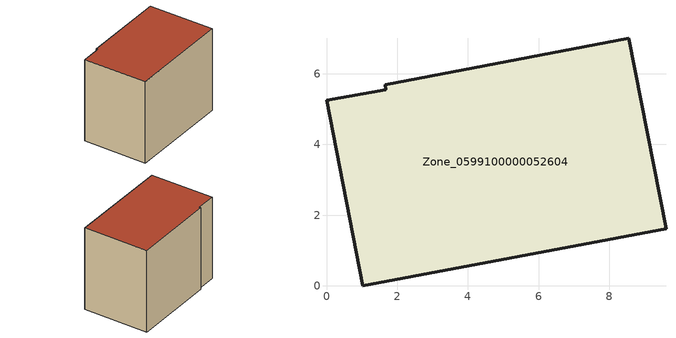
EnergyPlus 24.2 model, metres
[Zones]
Zone_0599100000052604
 floor ground (C_G): 0,5.25 1.67,5.55 1.66,5.69 8.55,7.01 9.6,1.61 1.02,0 z0
 wall outside (C_F): 1.67,5.55 0,5.25 1.02,0 9.6,1.61 8.55,7.01 1.66,5.69 1.67,5.55 z0:7.09
 roof outside (C_R): 8.55,7.01 1.66,5.69 1.67,5.55 0,5.25 1.02,0 9.6,1.61 z7.09
[BUILDING]
Pand.0599100000052604: North Axis=0; Terrain=City; Loads Convergence Tolerance Value=0.04; Temperature Convergence Tolerance Value=0.4; Solar Distribution=FullExterior; Maximum Number of Warmup Days=25; Minimum Number of Warmup Days=1
[Site:Location]
Rotterdam.The.Hague.AP_ZH_NLD Design_Conditions: Latitude=51.96; Longitude=4.45; Time Zone=1; Elevation=-4.5
[SITE:GROUNDTEMPERATURE:BUILDINGSURFACE]
18, 18, 18, 18, 18, 18, 18, 18, 18, 18, 18, 18
[MATERIAL] Thermal Absorptance=0.9; Solar Absorptance=0.7; Visible Absorptance=0.7
Name | Roughness | Thickness | Conductivity | Density | Specific Heat
G.TC.1946 | MediumSmooth | 0.15 | 1 | 540 | 1210
F.TC.1946 | Rough | 0.3 | 0.857143 | 1920 | 840
R.TC.1946 | MediumRough | 0.2 | 0.909091 | 1500 | 1000
[CONSTRUCTION]
C_G: G.TC.1946
C_F: F.TC.1946
C_R: R.TC.1946
[ZONE]
Zone_0599100000052604: Type=1; Multiplier=1; Ceiling Height=Autocalculate; Volume=Autocalculate; Floor Area=autocalculate; Part of Total Floor Area=Yes
[ZONEINFILTRATION:DESIGNFLOWRATE]
Infil_Zone_0599100000052604: Zone or ZoneList or Space or SpaceList=Zone_0599100000052604; Schedule=AlwaysOn; Design Flow Rate Calculation Method=Flow/Area; Flow Rate per Floor Area=0.003; Constant Term Coefficient=1; Temperature Term Coefficient=0; Velocity Term Coefficient=0; Velocity Squared Term Coefficient=0
[HVACTEMPLATE:ZONE:IDEALLOADSAIRSYSTEM]
Zone_0599100000052604: Maximum Heating Supply Air Temperature=50; Minimum Cooling Supply Air Temperature=13; Maximum Heating Supply Air Humidity Ratio=0.0156; Minimum Cooling Supply Air Humidity Ratio=0.0077; Heating Limit=NoLimit; Cooling Limit=NoLimit; Dehumidification Control Type=ConstantSensibleHeatRatio; Cooling Sensible Heat Ratio=0.7; Dehumidification Setpoint=60; Humidification Control Type=None; Humidification Setpoint=30; Outdoor Air Method=None; Outdoor Air Flow Rate per Person=0.00944; Outdoor Air Flow Rate per Zone Floor Area=0; Outdoor Air Flow Rate per Zone=0; Demand Controlled Ventilation Type=None; Outdoor Air Economizer Type=NoEconomizer; Heat Recovery Type=None; Sensible Heat Recovery Effectiveness=0.7; Latent Heat Recovery Effectiveness=0.65
[ZONECONTROL:THERMOSTAT]
ThermostatControl_Zone_0599100000052604: Zone or ZoneList=Zone_0599100000052604; Control Type Schedule=DualSetpointControlType; Control 1=Thermostat_Zone_0599100000052604; Temperature Difference Between Cutout And Setpoint=0
[THERMOSTATSETPOINT:DUALSETPOINT]
Thermostat_Zone_0599100000052604: Heating Setpoint Temperature Schedule=HeatingSetpoint_Zone_0599100000052604; Cooling Setpoint Temperature Schedule=CoolingSetpoint_Zone_0599100000052604
[SCHEDULE:COMPACT]
HeatingSetpoint_Zone_0599100000052604: Through: 12/31, For: AllDays, Until: 24:00, 21
CoolingSetpoint_Zone_0599100000052604: Through: 12/31, For: AllDays, Until: 24:00, 24
DualSetpointControlType: Through: 12/31, For: AllDays, Until: 24:00, 4
AlwaysOn: Through: 12/31, For: AllDays, Until: 24:00, 1
